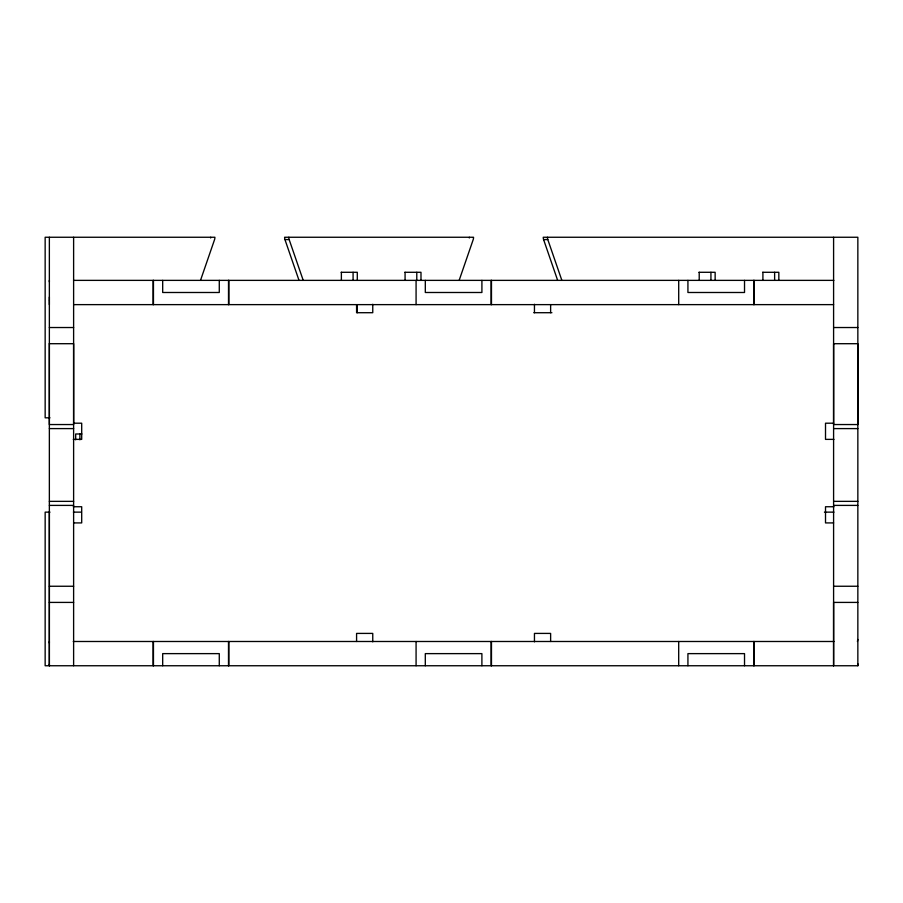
<?xml version="1.0" encoding="UTF-8"?>
<svg xmlns="http://www.w3.org/2000/svg" width="903" height="903" viewBox="0 0 903 903"><rect width="100%" height="100%" fill="white"/><g stroke="black" fill="none" stroke-linecap="round" stroke-linejoin="round"><path stroke-width="1.35" d="M49.36 304.627L49.36 300.417M49.36 297.042L49.36 300.078M49.36 664.236L49.36 665.748L49.372 512.136M49.97 512.136L45.161 512.136L45.15 665.748L857.85 665.748L857.85 663.728M857.85 639.471L857.41 641.491M49.36 641.525L49.36 643.015M200.556 280.223L214.575 239.566A8.082 7.958 90 0 0 214.903 237.252L45.15 237.252L45.161 417.818L49.97 417.818M459.198 280.223L473.217 239.566A8.082 7.958 -90 0 0 473.544 237.252L284.614 237.252A8.082 7.958 -90 0 0 284.942 239.566L298.961 280.223M284.942 239.566L289.152 239.566L303.171 280.223M857.85 665.748L857.85 237.252L543.256 237.252A8.082 7.958 90 0 0 543.583 239.566L547.794 239.566L561.813 280.223M341.142 272.288L357.295 272.288L357.295 280.37M404.837 272.288L420.99 272.288L420.99 280.37M698.99 272.288L715.142 272.288L715.142 280.37M762.685 272.288L778.837 272.288L778.837 280.37M73.538 280.37L833.853 280.37M73.617 304.627L833.593 304.627M533.797 312.709L551.914 312.709M49.36 327.529L73.617 327.529M833.593 327.529L857.85 327.529M73.617 423.202L81.699 423.202L81.699 439.377L73.267 439.377M833.593 423.202L825.511 423.202L825.511 439.377L833.943 439.377M49.36 428.598L73.617 428.598M833.593 428.598L857.85 428.598M81.88 433.982L75.683 433.982L75.683 439.795M49.36 501.357L73.617 501.357M833.593 501.357L857.85 501.357M49.36 505.398L73.617 505.398M833.593 505.398L857.85 505.398M73.267 506.741L81.699 506.741L81.699 522.916L73.617 522.916M833.943 506.741L825.511 506.741L825.511 522.916L833.593 522.916M73.425 512.136L81.236 512.136M824.439 512.136L833.954 512.136M49.36 586.25L73.617 586.25M833.593 586.25L857.85 586.25M49.36 602.414L73.617 602.414M857.85 602.414L833.593 602.414L833.593 665.748L833.593 237.252M73.267 641.491L833.943 641.491M543.583 239.566L557.602 280.223M49.36 280.37L49.36 281.883M774.627 272.288L774.627 280.37M762.911 272.288L762.911 280.37M754.095 280.37L754.095 304.627M754.095 641.491L754.095 665.748M753.757 280.37L753.757 304.627M753.757 641.491L753.757 665.748M744.524 280.37L744.524 292.493L687.928 292.493L687.928 280.37M744.524 665.748L744.524 653.625L687.928 653.625L687.928 665.748M710.932 272.288L710.932 280.37M699.215 272.288L699.215 280.37M678.706 280.37L678.706 304.627M678.695 641.491L678.695 665.748M550.627 304.627L550.627 312.709M550.627 641.491L550.627 633.409L534.452 633.409L534.452 641.841M534.452 304.277L534.452 312.709M491.469 280.37L491.469 304.627M491.469 641.491L491.469 665.748M491.13 280.37L491.13 304.627M491.13 641.491L491.13 665.748M481.909 280.37L481.909 292.493L425.313 292.493L425.313 280.37M481.897 665.748L481.897 653.625L425.302 653.625L425.302 665.748M416.78 272.288L416.78 280.37M416.08 280.37L416.08 304.627M416.08 641.491L416.08 665.748M405.075 272.288L405.075 280.37M372.758 304.277L372.758 312.709L356.583 312.709L356.583 304.627M372.758 641.841L372.758 633.409L356.583 633.409L356.583 641.491M357.295 304.627L357.295 312.709M353.084 272.288L353.084 280.37M341.379 272.288L341.379 280.37M228.854 280.37L228.854 304.627M228.843 641.491L228.843 665.748M228.515 280.37L228.515 304.627M228.504 641.491L228.504 665.748M219.282 280.37L219.282 292.493L162.687 292.493L162.687 280.37M219.282 665.748L219.282 653.625L162.687 653.625L162.687 665.748M153.454 280.37L153.454 304.627M153.454 641.491L153.454 665.748M153.115 280.37L153.115 304.627M153.115 641.491L153.115 665.748M79.893 433.982L79.893 439.795M73.617 237.252L73.617 665.748M49.36 237.252L49.36 665.748M289.152 239.566A8.082 7.958 -90 0 1 288.825 237.252M469.334 237.252A8.082 7.958 90 0 1 469.3 237.986M547.794 239.566A8.082 7.958 90 0 1 547.466 237.252M210.692 237.252A8.082 7.958 90 0 1 210.659 237.986M49.36 343.704L49.36 424.545L73.617 424.545L73.617 343.704L49.36 343.704M833.593 343.704L833.593 424.545L857.85 424.545L857.85 343.704L833.593 343.704"/></g></svg>
